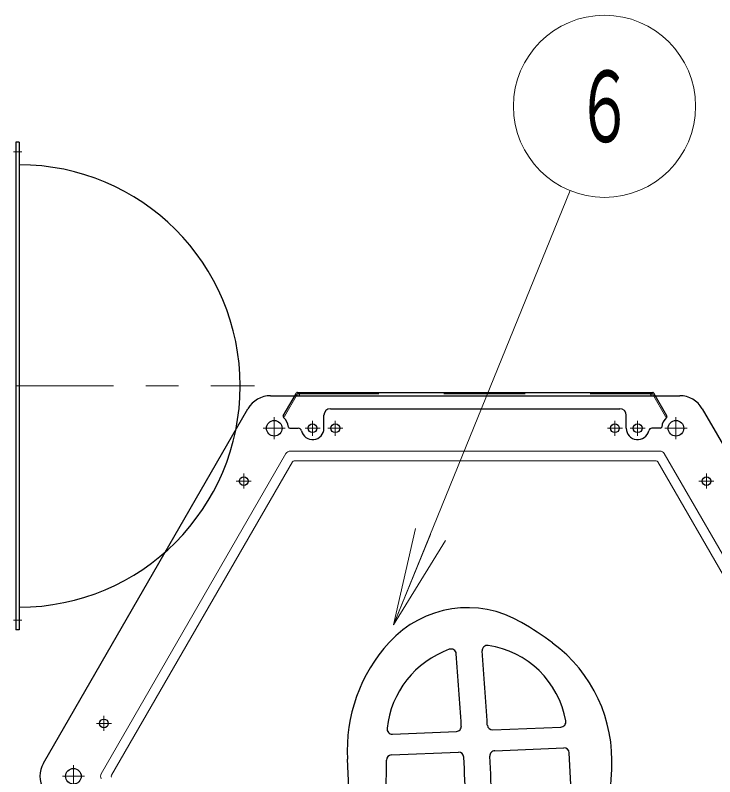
# Model space of a CAD drawing. Units: millimetres on the paper, scale 1:50. Extents: x -385 to 840, y 0 to 267.
# Drawn here: x 257.13 to 278.65, y 84.5 to 107.91 of the extents above; entities that cross this region are included whole.
import ezdxf
from ezdxf.enums import TextEntityAlignment as Align

# ---------------------------------------------------------------- set-up
doc = ezdxf.new("R2010")
doc.units = ezdxf.units.MM
doc.linetypes.add('USER1', pattern=[4.5, 2.5, -2])
doc.linetypes.add('USER2', pattern=[6, 3, -1, 1, -1])
doc.layers.add('1_50', color=7, linetype='Continuous', lineweight=25)
doc.styles.add('ＭＳ ゴシック', font='')
doc.styles.get('ＭＳ ゴシック').set_extended_font_data('MS Gothic')

msp = doc.modelspace()

# ---------------------------------------------------------------- linework, layer by layer
at = {"layer": '1_50', "color": 131}
for p, q in [((257.253, 104.017), (257.153, 104.017)), ((257.153, 104.017), (257.153, 89.017)), ((257.253, 104.017), (257.253, 89.017)), ((264.985, 96.217), (277.571, 96.217)), ((257.999, 84.917), (264.292, 95.817)), ((278.264, 95.817), (284.557, 84.917)), ((257.253, 89.017), (257.153, 89.017))]:
    msp.add_line(p, q, dxfattribs=at)
at = {"layer": '1_50', "color": 131, "linetype": 'USER2', "lineweight": 13}
for p, q in [((257.34, 103.717), (257.08, 103.717)), ((257.153, 96.517), (264.497, 96.517)), ((257.34, 89.317), (257.08, 89.317))]:
    msp.add_line(p, q, dxfattribs=at)
at = {"layer": '1_50', "lineweight": 13}
for p, q in [((268.773, 89.172), (274.203, 102.522)), ((268.773, 89.172), (269.44, 92.139)), ((268.773, 89.172), (269.903, 91.951)), ((270.366, 91.762), (268.773, 89.172))]:
    msp.add_line(p, q, dxfattribs=at)
at = {"layer": '1_50', "color": 190}
for p, q in [((265.379, 95.6), (265.782, 96.297)), ((265.816, 96.317), (276.74, 96.317)), ((265.88, 96.271), (265.88, 96.317)), ((276.676, 96.271), (276.676, 96.317)), ((277.176, 95.6), (276.774, 96.297)), ((265.82, 96.211), (265.755, 96.211)), ((276.736, 96.211), (276.801, 96.211)), ((266.828, 95.817), (275.728, 95.817)), ((266.628, 95.217), (266.628, 95.617)), ((275.928, 95.217), (275.928, 95.617)), ((265.579, 95.217), (265.839, 95.217)), ((276.977, 95.217), (276.717, 95.217))]:
    msp.add_line(p, q, dxfattribs=at)
at = {"layer": '1_50', "color": 190, "linetype": 'USER1', "lineweight": 13}
for p, q in [((265.42, 95.578), (265.82, 96.271)), ((265.82, 96.271), (276.736, 96.271)), ((277.136, 95.578), (276.736, 96.271)), ((265.42, 95.578), (265.38, 95.601)), ((277.136, 95.578), (277.176, 95.601))]:
    msp.add_line(p, q, dxfattribs=at)
at = {"layer": '1_50', "linetype": 'USER2', "lineweight": 13}
for p, q in [((265.1, 95.557), (265.1, 94.877)), ((277.456, 95.557), (277.456, 94.877)), ((265.44, 95.217), (264.76, 95.217)), ((277.796, 95.217), (277.116, 95.217)), ((258.923, 84.857), (258.923, 84.177)), ((259.263, 84.517), (258.583, 84.517))]:
    msp.add_line(p, q, dxfattribs=at)
at = {"layer": '1_50', "color": 2, "linetype": 'USER2', "lineweight": 13}
for p, q in [((266.278, 95.447), (266.278, 94.987)), ((266.978, 95.447), (266.978, 94.987)), ((275.578, 95.447), (275.578, 94.987)), ((276.278, 95.447), (276.278, 94.987)), ((266.508, 95.217), (266.048, 95.217)), ((267.208, 95.217), (266.748, 95.217)), ((275.808, 95.217), (275.348, 95.217)), ((276.508, 95.217), (276.048, 95.217)), ((264.161, 93.821), (264.161, 93.361)), ((278.394, 93.821), (278.394, 93.361)), ((264.391, 93.591), (263.931, 93.591)), ((278.164, 93.591), (278.624, 93.591)), ((259.861, 86.373), (259.861, 85.913)), ((260.091, 86.143), (259.631, 86.143))]:
    msp.add_line(p, q, dxfattribs=at)
at = {"layer": '1_50', "color": 131, "lineweight": 13}
for p, q in [((259.777, 84.597), (265.458, 94.437)), ((265.597, 94.517), (276.959, 94.517)), ((277.098, 94.437), (282.779, 84.597)), ((260.095, 84.547), (265.66, 94.187)), ((265.712, 94.217), (276.844, 94.217)), ((276.896, 94.187), (282.461, 84.547))]:
    msp.add_line(p, q, dxfattribs=at)
at = {"layer": '1_50', "color": 2}
for p, q in [((271.82, 85.942), (273.915, 86.03)), ((268.734, 85.814), (270.701, 85.896)), ((268.702, 85.172), (270.763, 85.258)), ((271.882, 85.304), (274.007, 85.393)), ((267.574, 80.701), (267.35, 85.044)), ((268.545, 83.752), (268.548, 85.012)), ((275.241, 80.697), (275.481, 84.727))]:
    msp.add_line(p, q, dxfattribs=at)
at = {"layer": '1_50', "lineweight": 13}
msp.add_circle((275.258, 105.115), 2.8, dxfattribs=at)
at = {"layer": '1_50', "color": 131}
for centre in [(265.1, 95.217), (277.456, 95.217), (258.923, 84.517)]:
    msp.add_circle(centre, 0.24, dxfattribs=at)
at = {"layer": '1_50', "color": 2}
for centre in [(266.278, 95.217), (266.978, 95.217), (275.578, 95.217), (276.278, 95.217), (264.161, 93.591), (278.394, 93.591), (259.861, 86.143)]:
    msp.add_circle(centre, 0.135, dxfattribs=at)
at = {"layer": '1_50', "color": 131}
for centre, radius, start, end in [((257.253, 96.517), 6.8, 270, 90), ((264.985, 95.417), 0.8, 90, 150), ((277.571, 95.417), 0.8, 30, 90), ((258.692, 84.517), 0.8, 150, 210)]:
    msp.add_arc(centre, radius, start, end, dxfattribs=at)
at = {"layer": '1_50', "color": 190}
for centre, radius, start, end in [((265.816, 96.277), 0.04, 90, 150), ((265.82, 96.271), 0.06, 270, 0), ((276.736, 96.271), 0.06, 180, 270), ((276.74, 96.277), 0.04, 30, 90), ((265.755, 96.171), 0.04, 90, 150), ((276.801, 96.171), 0.04, 30, 90), ((266.828, 95.617), 0.2, 90, 180), ((275.728, 95.617), 0.2, 0, 90), ((265.414, 95.58), 0.04, 150, 229.1931), ((265.1, 95.217), 0.44, 4.7802, 49.1931), ((277.456, 95.217), 0.44, 130.8069, 175.2198), ((277.142, 95.58), 0.04, 310.8069, 30), ((265.579, 95.257), 0.04, 184.7802, 270), ((265.839, 95.117), 0.1, 12.8396, 90), ((266.278, 95.217), 0.35, 192.8396, 0), ((276.278, 95.217), 0.35, 180, 347.1604), ((276.717, 95.117), 0.1, 90, 167.1604), ((276.977, 95.257), 0.04, 270, 355.2198)]:
    msp.add_arc(centre, radius, start, end, dxfattribs=at)
at = {"layer": '1_50', "color": 131, "lineweight": 13}
for centre, radius, start, end in [((265.597, 94.357), 0.16, 90, 150), ((276.959, 94.357), 0.16, 30, 90), ((265.712, 94.157), 0.06, 90, 150), ((276.844, 94.157), 0.06, 30, 90), ((259.916, 84.517), 0.16, 150, 210), ((260.147, 84.517), 0.06, 150, 210)]:
    msp.add_arc(centre, radius, start, end, dxfattribs=at)
at = {"layer": '1_50', "color": 2}
for centre, radius, start, end in [((271.049, 86.431), 3.267, 59.5534, 137.6114), ((267.156, 79.807), 10.951, 53.5491, 59.5534), ((272.289, 85.299), 4.946, 137.6114, 182.9582), ((271.654, 88.382), 0.16, 81.5811, 184.4512), ((271.26, 85.721), 2.85, 10.0186, 81.5811), ((270.987, 84.994), 4.501, 356.5963, 53.5491), ((271.472, 85.673), 2.92, 109.7488, 173.7403), ((270.539, 88.271), 0.16, 4.4418, 109.7488), ((120.253, 76.597), 150.898, 3.59774, 4.44176), ((120.253, 76.597), 151.698, 3.58879, 4.45125), ((273.909, 86.189), 0.16, 272.3838, 10.0186), ((268.728, 85.974), 0.16, 173.7403, 272.3838), ((270.695, 86.056), 0.16, 272.3838, 3.5977), ((271.814, 86.102), 0.16, 183.5888, 272.3838), ((270.769, 85.098), 0.16, 3.1112, 92.3838), ((271.889, 85.144), 0.16, 92.3838, 183.1058), ((274.014, 85.233), 0.16, 3.4777, 92.3838), ((224.374, 82.216), 49.892, 1.669, 3.4777), ((268.708, 85.012), 0.16, 92.3838, 179.8394), ((120.253, 76.917), 150.898, 2.57937, 3.11119), ((120.253, 76.917), 151.698, 2.5517, 3.10583)]:
    msp.add_arc(centre, radius, start, end, dxfattribs=at)

# ---------------------------------------------------------------- texts
at = {"layer": '1_50', "style": 'ＭＳ ゴシック', "width": 0.6}
msp.add_text('６', height=2.199, dxfattribs=at).set_placement((275.258, 105.115), align=Align.MIDDLE_CENTER)

doc.saveas('drawing.dxf')
